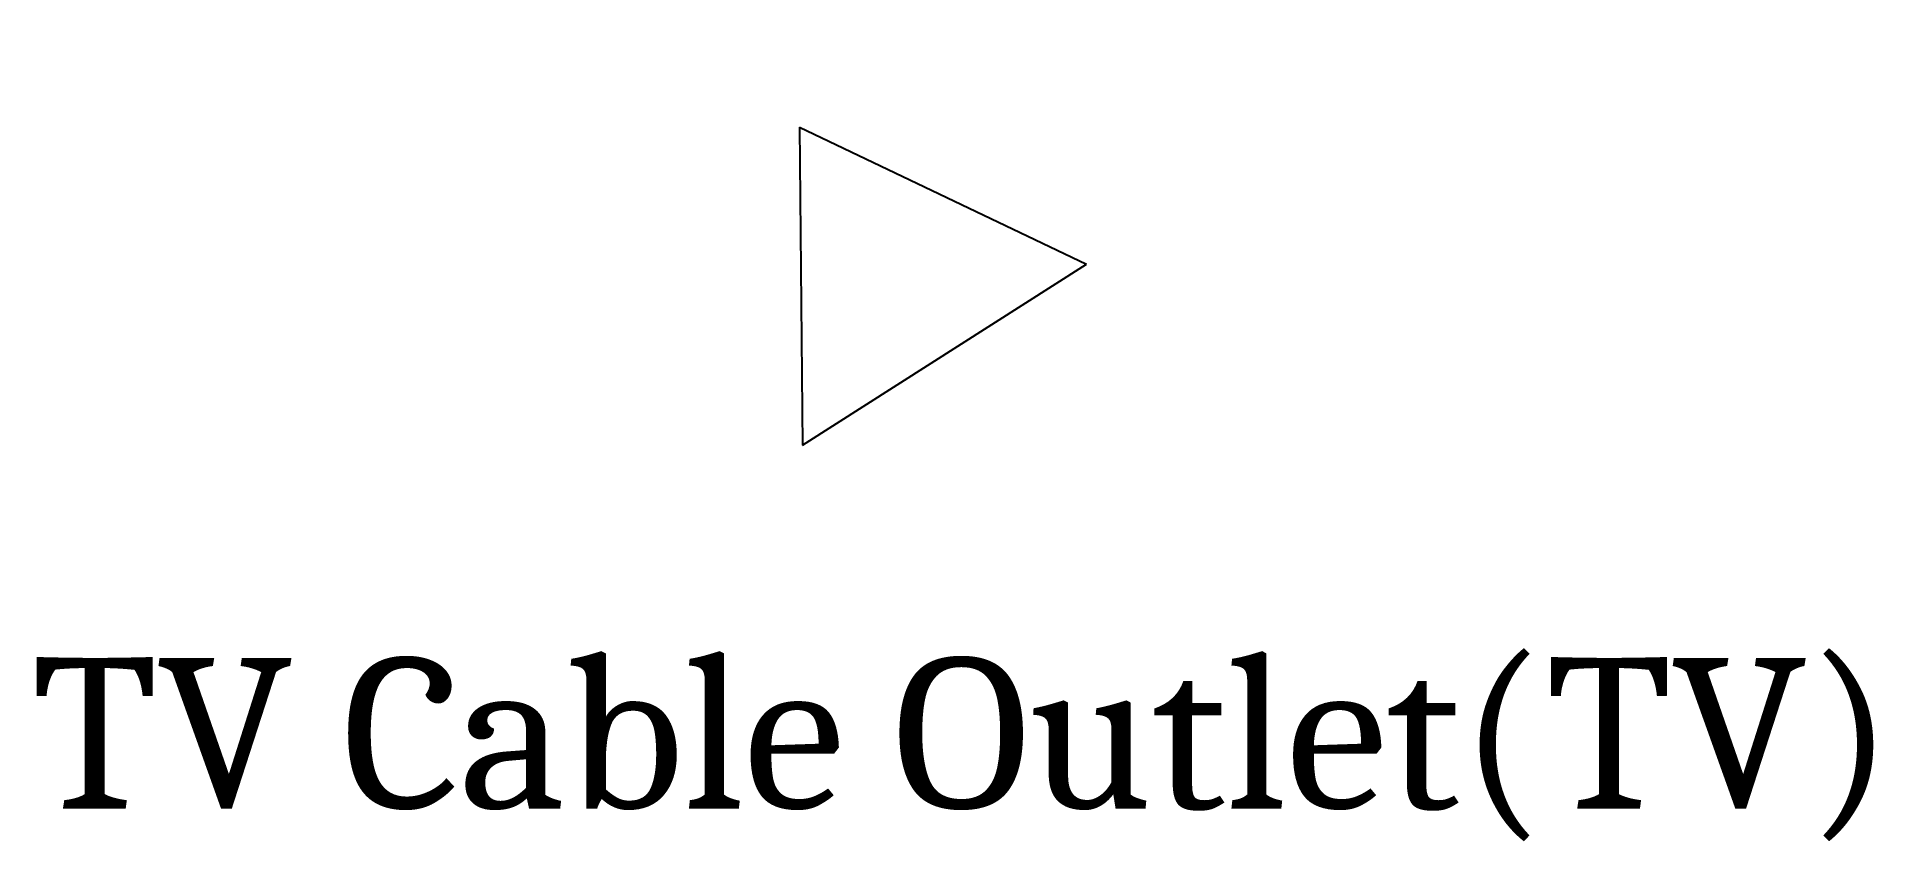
# Model space of a CAD drawing. Header units: inches. Extents: x 44 to 213, y 34 to 108.
import ezdxf

# ---------------------------------------------------------------- set-up
doc = ezdxf.new("R2010")
doc.units = ezdxf.units.IN
doc.header["$MEASUREMENT"] = 0
doc.layers.add('Electrical Loads and  Legend Sheet', color=6, linetype='Continuous', lineweight=25)
doc.styles.get("Standard").update_dxf_attribs({"font": 'Cambria.ttf'})

# ---------------------------------------------------------------- blocks, each defined once
blk = doc.blocks.new('82')
at = {"layer": 'Electrical Loads and  Legend Sheet'}
for p, q in [((1444.822, -4136.614), (1444.822, -4145.989)), ((1452.322, -4141.301), (1444.822, -4136.614)), ((1452.322, -4141.301), (1444.822, -4145.989))]:
    blk.add_line(p, q, dxfattribs=at)

msp = doc.modelspace()

# ---------------------------------------------------------------- block references
at = {"layer": 'Electrical Loads and  Legend Sheet', "xscale": 3.293887395859594, "yscale": 3.293887395850608, "zscale": 3.293887395856105, "rotation": 122.5194075280535}
msp.add_blockref('82', (-8816.26, -11267.36), dxfattribs=at)

# ---------------------------------------------------------------- texts
at = {"color": 6}
msp.add_text('TV Cable Outlet(TV)', height=13.8067, dxfattribs=at).set_placement((43.87, 37.13))

doc.saveas('drawing.dxf')
